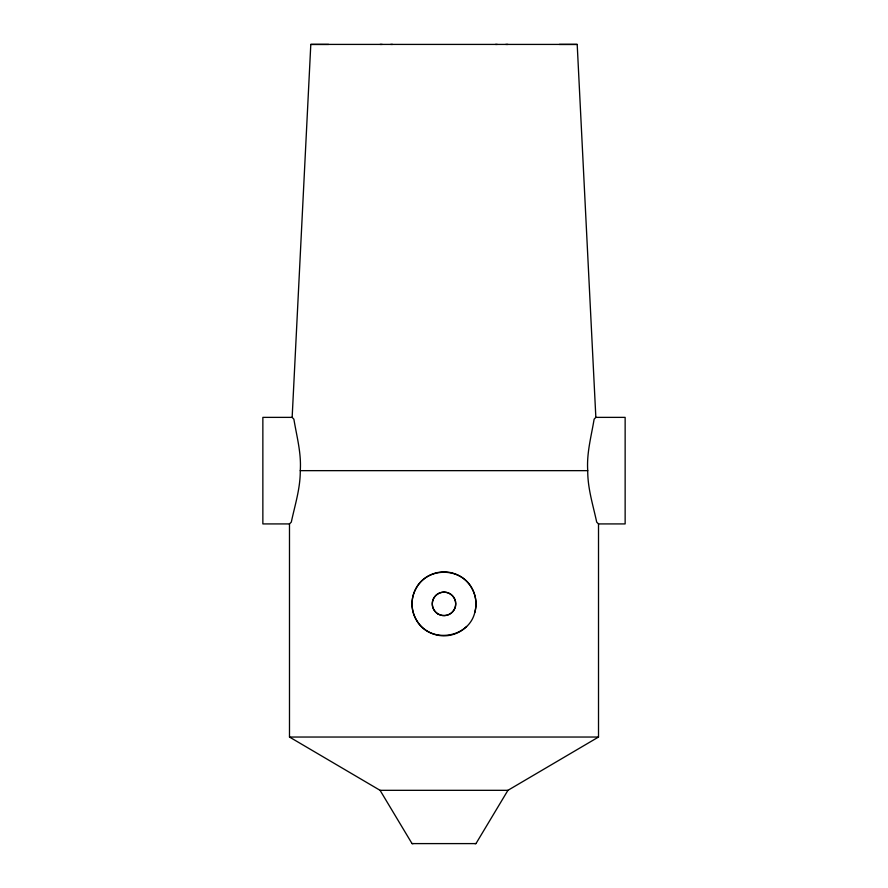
<?xml version="1.0" encoding="UTF-8"?>
<svg xmlns="http://www.w3.org/2000/svg" width="888" height="888" viewBox="0 0 888 888"><rect width="100%" height="100%" fill="white"/><g stroke="black" fill="none" stroke-linecap="round" stroke-linejoin="round"><path stroke-width="1.33" d="M595.848 417.371L625.141 417.371L625.141 523.92L598.512 523.92L596.692 522.111C593.073 505.094 587.601 488.3 587.734 470.651C586.535 453.146 591.319 436.23 594.116 419.192L595.848 417.371L577.2 44.422L315.34 44.411L310.8 44.422L292.152 417.371L293.884 419.192C296.681 436.23 301.465 453.146 300.266 470.651C300.399 488.3 294.927 505.094 291.308 522.111L289.488 523.92L262.859 523.92L262.859 417.371L292.152 417.371M474.88 612.143C468.853 638.805 429.037 644.055 416.317 619.846A31.735 31.469 89.9 0 1 416.317 587.878C427.517 567.066 460.484 567.066 471.683 587.878A31.735 31.457 -89.9 0 1 474.88 612.143A31.968 31.968 0 0 0 441.214 572.027A31.968 31.968 0 0 0 415.029 617.382A31.968 31.968 0 0 0 466.6 626.473M289.488 523.92L289.488 737.04L380.064 790.32L412.032 843.6L475.968 843.6L507.936 790.32L598.512 737.04L598.512 523.92M390.72 44.422L392.54 44.422M495.46 44.422L497.28 44.422M577.2 44.422L559.351 44.433M598.512 737.04L289.488 737.04M507.936 790.32L380.064 790.32M328.649 44.433L310.8 44.422M300.266 470.651L587.734 470.651M505.76 44.422L507.936 44.422M380.064 44.422L382.24 44.422M412.032 843.6L413.12 843.6M474.88 843.589L475.968 843.6M444 592.13A11.877 11.777 89.9 0 0 435.708 595.559A11.666 11.566 89.9 0 0 435.708 612.143A11.877 11.777 89.9 0 0 444 615.573A11.877 11.777 -89.9 0 0 452.292 612.143A11.666 11.566 -89.9 0 0 452.292 595.559A11.877 11.777 -89.9 0 0 444 592.13M438.139 614.019A11.722 11.722 0 0 0 455.722 603.873A11.722 11.722 0 0 0 438.139 593.717A11.722 11.722 0 0 0 438.139 614.019"/></g></svg>
